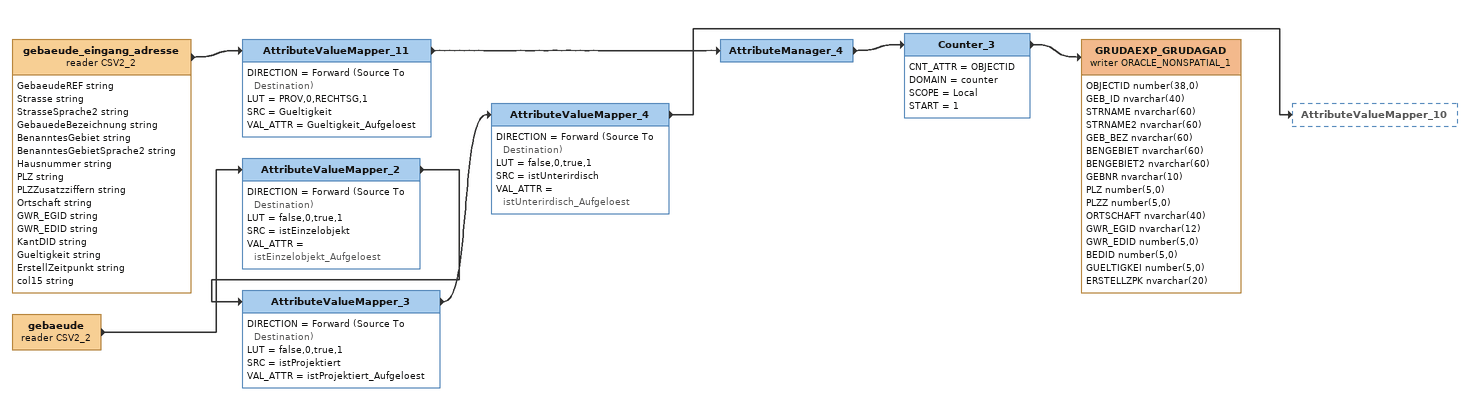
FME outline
gebaeude_eingang_adresse (reader CSV2_2)
    attributes: GebaeudeREF string, Strasse string, StrasseSprache2 string, GebauedeBezeichnung string, BenanntesGebiet string, BenanntesGebietSprache2 string, Hausnummer string, PLZ string, PLZZusatzziffern string, Ortschaft string, GWR_EGID string, GWR_EDID string, KantDID string, Gueltigkeit string, ErstellZeitpunkt string, col15 string
    -> AttributeValueMapper_11
AttributeValueMapper_11
    DIRECTION = Forward (Source To Destination)
    LUT = PROV,0,RECHTSG,1
    SRC = Gueltigkeit
    VAL_ATTR = Gueltigkeit_Aufgeloest
    -> AttributeManager_4
AttributeManager_4
    -> Counter_3
Counter_3
    CNT_ATTR = OBJECTID
    DOMAIN = counter
    SCOPE = Local
    START = 1
    -> GRUDAEXP_GRUDAGAD (writer ORACLE_NONSPATIAL_1)
GRUDAEXP_GRUDAGAD (writer ORACLE_NONSPATIAL_1)
    attributes: OBJECTID number(38,0), GEB_ID nvarchar(40), STRNAME nvarchar(60), STRNAME2 nvarchar(60), GEB_BEZ nvarchar(60), BENGEBIET nvarchar(60), BENGEBIET2 nvarchar(60), GEBNR nvarchar(10), PLZ number(5,0), PLZZ number(5,0), ORTSCHAFT nvarchar(40), GWR_EGID nvarchar(12), GWR_EDID number(5,0), BEDID number(5,0), GUELTIGKEI number(5,0), ERSTELLZPK nvarchar(20)
gebaeude (reader CSV2_2)
    -> AttributeValueMapper_2
AttributeValueMapper_2
    DIRECTION = Forward (Source To Destination)
    LUT = false,0,true,1
    SRC = istEinzelobjekt
    VAL_ATTR = istEinzelobjekt_Aufgeloest
    -> AttributeValueMapper_3
AttributeValueMapper_3
    DIRECTION = Forward (Source To Destination)
    LUT = false,0,true,1
    SRC = istProjektiert
    VAL_ATTR = istProjektiert_Aufgeloest
    -> AttributeValueMapper_4
AttributeValueMapper_4
    DIRECTION = Forward (Source To Destination)
    LUT = false,0,true,1
    SRC = istUnterirdisch
    VAL_ATTR = istUnterirdisch_Aufgeloest
    -> AttributeValueMapper_10
